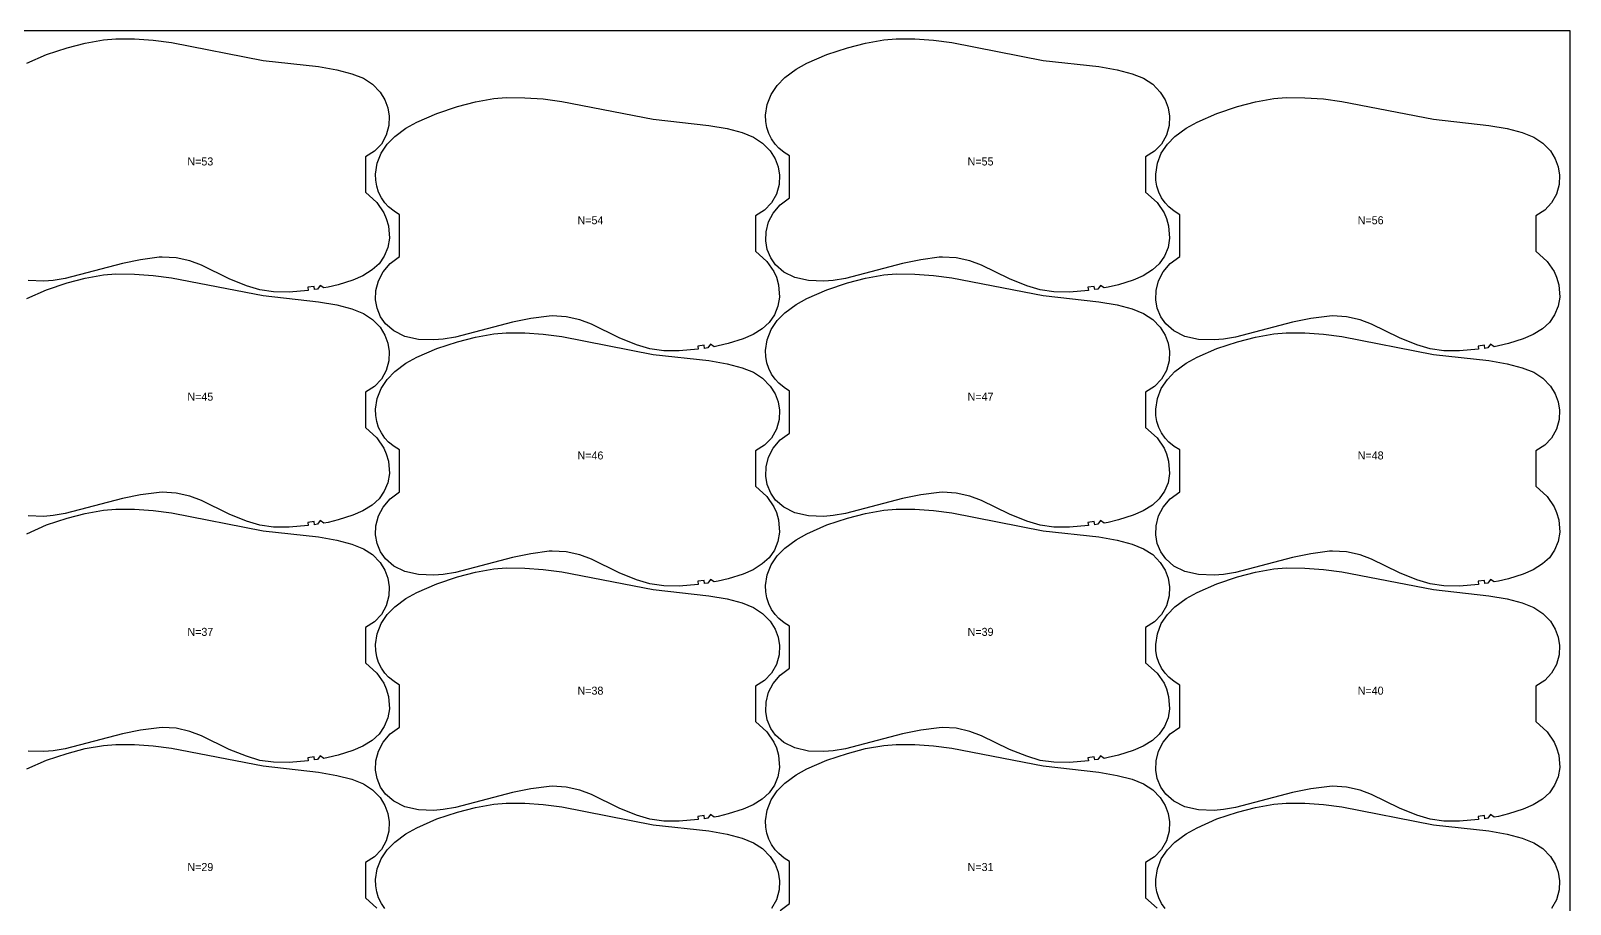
# Model space of a CAD drawing. Header units: inches. Extents: x 0 to 1970, y -24 to 1070.
# Drawn here: x 1008 to 1970, y 524 to 1070 of the extents above; entities that cross this region are included whole.
import ezdxf

# ---------------------------------------------------------------- set-up
doc = ezdxf.new("R2010")
doc.units = ezdxf.units.IN

msp = doc.modelspace()

# ---------------------------------------------------------------- linework, layer by layer
at = {"layer": '1'}
for points in [[(0, 0), (1970, 0), (1970, 1070), (0, 1070), (0, 0)], [(1575.8065, 928.477), (1564.2723, 926.9641), (1552.8734, 924.6283), (1517.2354, 915.2648), (1509.5776, 914.0242), (1503.78, 913.5531), (1494.0967, 913.8955), (1485.5948, 915.7812), (1478.6686, 919.2274), (1473.5837, 923.6954), (1470.5227, 928.051), (1468.3162, 933.4203), (1467.3932, 938.6639), (1467.5768, 944.4705), (1469.1321, 950.5646), (1472.0446, 956.138), (1476.441, 961.2931), (1482.3187, 965.6301), (1482.3187, 991.8229), (1478.8814, 993.974), (1475.4961, 996.7165), (1473.1949, 999.2033), (1470.9848, 1002.389), (1469.2654, 1005.8648), (1468.0738, 1009.552), (1467.4381, 1013.3727), (1467.344, 1017.2485), (1468.3779, 1023.9438), (1470.8102, 1030.2728), (1474.5748, 1035.8952), (1479.3559, 1040.7083), (1486.3391, 1045.9358), (1493.1221, 1049.6794), (1505.5502, 1055.1387), (1518.4416, 1059.3936), (1529.6987, 1062.3349), (1541.1506, 1064.3776), (1548.8806, 1065), (1560.5152, 1064.9355), (1572.1218, 1064.1196), (1583.662, 1062.6259), (1640.7656, 1051.4992), (1675.4628, 1047.6451), (1686.9199, 1045.6318), (1696.2998, 1043.17), (1703.5022, 1040.3249), (1709.1579, 1036.5912), (1713.8732, 1031.7269), (1716.9536, 1026.8009), (1718.8137, 1021.8145), (1719.6736, 1016.5568), (1719.4482, 1010.7534), (1717.789, 1004.6882), (1714.6897, 999.2199), (1710.3327, 994.6876), (1704.7355, 991.1557), (1704.7355, 969.0864), (1711.8458, 962.6129), (1716.244, 956.2563), (1717.7991, 952.7025), (1719.1201, 948.0393), (1719.689, 940.3231), (1718.7338, 934.5981), (1716.5468, 929.2173), (1713.2353, 924.445), (1708.9593, 920.5258), (1703.1805, 916.9669), (1696.9731, 914.2336), (1687.7267, 911.3191), (1681.4034, 909.8051), (1678.8313, 909.2853), (1676.5177, 910.8935), (1674.8921, 908.5917), (1672.9156, 908.2867), (1672.6227, 910.2651), (1668.6987, 909.7261), (1668.9528, 907.7423), (1657.0983, 906.6978), (1647.4053, 906.8265), (1638.7715, 908.0543), (1630.4258, 910.5871), (1619.6305, 914.9277), (1602.2238, 923.473), (1594.9487, 926.1555), (1586.4434, 928.0779), (1577.7431, 928.5737), (1575.8065, 928.477)], [(1332.0825, 891.737), (1320.5483, 890.2241), (1309.1494, 887.8883), (1273.5114, 878.5248), (1265.8536, 877.2842), (1260.056, 876.8131), (1250.3727, 877.1555), (1241.8708, 879.0412), (1234.9446, 882.4874), (1229.8597, 886.9554), (1226.7987, 891.311), (1224.5922, 896.6803), (1223.6692, 901.9239), (1223.8528, 907.7305), (1225.4081, 913.8246), (1228.3206, 919.398), (1232.717, 924.5531), (1238.5947, 928.8901), (1238.5947, 955.0829), (1235.1574, 957.234), (1231.7721, 959.9765), (1229.4709, 962.4633), (1227.2608, 965.649), (1225.5414, 969.1248), (1224.3498, 972.812), (1223.7141, 976.6327), (1223.62, 980.5085), (1224.6539, 987.2038), (1227.0862, 993.5328), (1230.8508, 999.1552), (1235.6319, 1003.9683), (1242.6151, 1009.1958), (1249.3981, 1012.9394), (1261.8262, 1018.3987), (1274.7176, 1022.6536), (1285.9747, 1025.5949), (1297.4266, 1027.6376), (1305.1566, 1028.26), (1316.7912, 1028.1955), (1328.3978, 1027.3796), (1339.938, 1025.8859), (1397.0416, 1014.7592), (1431.7388, 1010.9051), (1443.1959, 1008.8918), (1452.5758, 1006.43), (1459.7782, 1003.5849), (1465.4339, 999.8512), (1470.1492, 994.9869), (1473.2296, 990.0609), (1475.0897, 985.0745), (1475.9496, 979.8168), (1475.7242, 974.0134), (1474.065, 967.9482), (1470.9657, 962.4799), (1466.6087, 957.9476), (1461.0115, 954.4157), (1461.0115, 932.3464), (1468.1218, 925.8729), (1472.52, 919.5163), (1474.0751, 915.9625), (1475.3961, 911.2993), (1475.965, 903.5831), (1475.0098, 897.8581), (1472.8228, 892.4773), (1469.5113, 887.705), (1465.2353, 883.7858), (1459.4565, 880.2269), (1453.2491, 877.4936), (1444.0027, 874.5791), (1437.6794, 873.0651), (1435.1073, 872.5453), (1432.7937, 874.1535), (1431.1681, 871.8517), (1429.1916, 871.5467), (1428.8987, 873.5251), (1424.9747, 872.9861), (1425.2288, 871.0023), (1413.3743, 869.9578), (1403.6813, 870.0865), (1395.0475, 871.3143), (1386.7018, 873.8471), (1375.9065, 878.1877), (1358.4998, 886.733), (1351.2247, 889.4155), (1342.7194, 891.3379), (1334.0191, 891.8337), (1332.0825, 891.737)], [(1819.5305, 891.737), (1807.9963, 890.2241), (1796.5974, 887.8883), (1760.9594, 878.5248), (1753.3016, 877.2842), (1747.504, 876.8131), (1737.8207, 877.1555), (1729.3188, 879.0412), (1722.3926, 882.4874), (1717.3077, 886.9554), (1714.2467, 891.311), (1712.0402, 896.6803), (1711.1172, 901.9239), (1711.3008, 907.7305), (1712.8561, 913.8246), (1715.7686, 919.398), (1720.165, 924.5531), (1726.0427, 928.8901), (1726.0427, 955.0829), (1722.6054, 957.234), (1719.2201, 959.9765), (1716.9189, 962.4633), (1714.7088, 965.649), (1712.9894, 969.1248), (1711.7978, 972.812), (1711.1621, 976.6327), (1711.068, 980.5085), (1712.1019, 987.2038), (1714.5342, 993.5328), (1718.2988, 999.1552), (1723.0799, 1003.9683), (1730.0631, 1009.1958), (1736.8461, 1012.9394), (1749.2742, 1018.3987), (1762.1656, 1022.6536), (1773.4227, 1025.5949), (1784.8746, 1027.6376), (1792.6046, 1028.26), (1804.2392, 1028.1955), (1815.8458, 1027.3796), (1827.386, 1025.8859), (1884.4896, 1014.7592), (1919.1868, 1010.9051), (1930.6439, 1008.8918), (1940.0238, 1006.43), (1947.2262, 1003.5849), (1952.8819, 999.8512), (1957.5972, 994.9869), (1960.6776, 990.0609), (1962.5377, 985.0745), (1963.3976, 979.8168), (1963.1722, 974.0134), (1961.513, 967.9482), (1958.4137, 962.4799), (1954.0567, 957.9476), (1948.4595, 954.4157), (1948.4595, 932.3464), (1955.5698, 925.8729), (1959.968, 919.5163), (1961.5231, 915.9625), (1962.8441, 911.2993), (1963.413, 903.5831), (1962.4578, 897.8581), (1960.2708, 892.4773), (1956.9593, 887.705), (1952.6833, 883.7858), (1946.9045, 880.2269), (1940.6971, 877.4936), (1931.4507, 874.5791), (1925.1274, 873.0651), (1922.5553, 872.5453), (1920.2417, 874.1535), (1918.6161, 871.8517), (1916.6396, 871.5467), (1916.3467, 873.5251), (1912.4227, 872.9861), (1912.6768, 871.0023), (1900.8223, 869.9578), (1891.1293, 870.0865), (1882.4955, 871.3143), (1874.1498, 873.8471), (1863.3545, 878.1877), (1845.9478, 886.733), (1838.6727, 889.4155), (1830.1674, 891.3379), (1821.4671, 891.8337), (1819.5305, 891.737)], [(1575.8065, 781.511), (1564.2723, 779.9981), (1552.8734, 777.6623), (1517.2354, 768.2988), (1509.5776, 767.0582), (1503.78, 766.5871), (1494.0967, 766.9295), (1485.5948, 768.8152), (1478.6686, 772.2614), (1473.5837, 776.7294), (1470.5227, 781.085), (1468.3162, 786.4543), (1467.3932, 791.6979), (1467.5768, 797.5045), (1469.1321, 803.5986), (1472.0446, 809.172), (1476.441, 814.3271), (1482.3187, 818.6641), (1482.3187, 844.8569), (1478.8814, 847.008), (1475.4961, 849.7505), (1473.1949, 852.2373), (1470.9848, 855.423), (1469.2654, 858.8988), (1468.0738, 862.586), (1467.4381, 866.4067), (1467.344, 870.2825), (1468.3779, 876.9778), (1470.8102, 883.3068), (1474.5748, 888.9292), (1479.3559, 893.7423), (1486.3391, 898.9698), (1493.1221, 902.7134), (1505.5502, 908.1727), (1518.4416, 912.4276), (1529.6987, 915.3689), (1541.1506, 917.4116), (1548.8806, 918.034), (1560.5152, 917.9695), (1572.1218, 917.1536), (1583.662, 915.6599), (1640.7656, 904.5332), (1675.4628, 900.6791), (1686.9199, 898.6658), (1696.2998, 896.204), (1703.5022, 893.3589), (1709.1579, 889.6252), (1713.8732, 884.7609), (1716.9536, 879.8349), (1718.8137, 874.8485), (1719.6736, 869.5908), (1719.4482, 863.7874), (1717.789, 857.7222), (1714.6897, 852.2539), (1710.3327, 847.7216), (1704.7355, 844.1897), (1704.7355, 822.1204), (1711.8458, 815.6469), (1716.244, 809.2903), (1717.7991, 805.7365), (1719.1201, 801.0733), (1719.689, 793.3571), (1718.7338, 787.6321), (1716.5468, 782.2513), (1713.2353, 777.479), (1708.9593, 773.5598), (1703.1805, 770.0009), (1696.9731, 767.2676), (1687.7267, 764.3531), (1681.4034, 762.8391), (1678.8313, 762.3193), (1676.5177, 763.9275), (1674.8921, 761.6257), (1672.9156, 761.3207), (1672.6227, 763.2991), (1668.6987, 762.7601), (1668.9528, 760.7763), (1657.0983, 759.7318), (1647.4053, 759.8605), (1638.7715, 761.0883), (1630.4258, 763.6211), (1619.6305, 767.9617), (1602.2238, 776.507), (1594.9487, 779.1895), (1586.4434, 781.1119), (1577.7431, 781.6077), (1575.8065, 781.511)], [(1332.0825, 744.771), (1320.5483, 743.2581), (1309.1494, 740.9223), (1273.5114, 731.5588), (1265.8536, 730.3182), (1260.056, 729.8471), (1250.3727, 730.1895), (1241.8708, 732.0752), (1234.9446, 735.5214), (1229.8597, 739.9894), (1226.7987, 744.345), (1224.5922, 749.7143), (1223.6692, 754.9579), (1223.8528, 760.7645), (1225.4081, 766.8586), (1228.3206, 772.432), (1232.717, 777.5871), (1238.5947, 781.9241), (1238.5947, 808.1169), (1235.1574, 810.268), (1231.7721, 813.0105), (1229.4709, 815.4973), (1227.2608, 818.683), (1225.5414, 822.1588), (1224.3498, 825.846), (1223.7141, 829.6667), (1223.62, 833.5425), (1224.6539, 840.2378), (1227.0862, 846.5668), (1230.8508, 852.1892), (1235.6319, 857.0023), (1242.6151, 862.2298), (1249.3981, 865.9734), (1261.8262, 871.4327), (1274.7176, 875.6876), (1285.9747, 878.6289), (1297.4266, 880.6716), (1305.1566, 881.294), (1316.7912, 881.2295), (1328.3978, 880.4136), (1339.938, 878.9199), (1397.0416, 867.7932), (1431.7388, 863.9391), (1443.1959, 861.9258), (1452.5758, 859.464), (1459.7782, 856.6189), (1465.4339, 852.8852), (1470.1492, 848.0209), (1473.2296, 843.0949), (1475.0897, 838.1085), (1475.9496, 832.8508), (1475.7242, 827.0474), (1474.065, 820.9822), (1470.9657, 815.5139), (1466.6087, 810.9816), (1461.0115, 807.4497), (1461.0115, 785.3804), (1468.1218, 778.9069), (1472.52, 772.5503), (1474.0751, 768.9965), (1475.3961, 764.3333), (1475.965, 756.6171), (1475.0098, 750.8921), (1472.8228, 745.5113), (1469.5113, 740.739), (1465.2353, 736.8198), (1459.4565, 733.2609), (1453.2491, 730.5276), (1444.0027, 727.6131), (1437.6794, 726.0991), (1435.1073, 725.5793), (1432.7937, 727.1875), (1431.1681, 724.8857), (1429.1916, 724.5807), (1428.8987, 726.5591), (1424.9747, 726.0201), (1425.2288, 724.0363), (1413.3743, 722.9918), (1403.6813, 723.1205), (1395.0475, 724.3483), (1386.7018, 726.8811), (1375.9065, 731.2217), (1358.4998, 739.767), (1351.2247, 742.4495), (1342.7194, 744.3719), (1334.0191, 744.8677), (1332.0825, 744.771)], [(1819.5305, 744.771), (1807.9963, 743.2581), (1796.5974, 740.9223), (1760.9594, 731.5588), (1753.3016, 730.3182), (1747.504, 729.8471), (1737.8207, 730.1895), (1729.3188, 732.0752), (1722.3926, 735.5214), (1717.3077, 739.9894), (1714.2467, 744.345), (1712.0402, 749.7143), (1711.1172, 754.9579), (1711.3008, 760.7645), (1712.8561, 766.8586), (1715.7686, 772.432), (1720.165, 777.5871), (1726.0427, 781.9241), (1726.0427, 808.1169), (1722.6054, 810.268), (1719.2201, 813.0105), (1716.9189, 815.4973), (1714.7088, 818.683), (1712.9894, 822.1588), (1711.7978, 825.846), (1711.1621, 829.6667), (1711.068, 833.5425), (1712.1019, 840.2378), (1714.5342, 846.5668), (1718.2988, 852.1892), (1723.0799, 857.0023), (1730.0631, 862.2298), (1736.8461, 865.9734), (1749.2742, 871.4327), (1762.1656, 875.6876), (1773.4227, 878.6289), (1784.8746, 880.6716), (1792.6046, 881.294), (1804.2392, 881.2295), (1815.8458, 880.4136), (1827.386, 878.9199), (1884.4896, 867.7932), (1919.1868, 863.9391), (1930.6439, 861.9258), (1940.0238, 859.464), (1947.2262, 856.6189), (1952.8819, 852.8852), (1957.5972, 848.0209), (1960.6776, 843.0949), (1962.5377, 838.1085), (1963.3976, 832.8508), (1963.1722, 827.0474), (1961.513, 820.9822), (1958.4137, 815.5139), (1954.0567, 810.9816), (1948.4595, 807.4497), (1948.4595, 785.3804), (1955.5698, 778.9069), (1959.968, 772.5503), (1961.5231, 768.9965), (1962.8441, 764.3333), (1963.413, 756.6171), (1962.4578, 750.8921), (1960.2708, 745.5113), (1956.9593, 740.739), (1952.6833, 736.8198), (1946.9045, 733.2609), (1940.6971, 730.5276), (1931.4507, 727.6131), (1925.1274, 726.0991), (1922.5553, 725.5793), (1920.2417, 727.1875), (1918.6161, 724.8857), (1916.6396, 724.5807), (1916.3467, 726.5591), (1912.4227, 726.0201), (1912.6768, 724.0363), (1900.8223, 722.9918), (1891.1293, 723.1205), (1882.4955, 724.3483), (1874.1498, 726.8811), (1863.3545, 731.2217), (1845.9478, 739.767), (1838.6727, 742.4495), (1830.1674, 744.3719), (1821.4671, 744.8677), (1819.5305, 744.771)], [(1575.8065, 634.545), (1564.2723, 633.0321), (1552.8734, 630.6963), (1517.2354, 621.3328), (1509.5776, 620.0922), (1503.78, 619.6211), (1494.0967, 619.9635), (1485.5948, 621.8492), (1478.6686, 625.2954), (1473.5837, 629.7634), (1470.5227, 634.119), (1468.3162, 639.4883), (1467.3932, 644.7319), (1467.5768, 650.5385), (1469.1321, 656.6326), (1472.0446, 662.206), (1476.441, 667.3611), (1482.3187, 671.6981), (1482.3187, 697.8909), (1478.8814, 700.042), (1475.4961, 702.7845), (1473.1949, 705.2713), (1470.9848, 708.457), (1469.2654, 711.9328), (1468.0738, 715.62), (1467.4381, 719.4407), (1467.344, 723.3165), (1468.3779, 730.0118), (1470.8102, 736.3408), (1474.5748, 741.9632), (1479.3559, 746.7763), (1486.3391, 752.0038), (1493.1221, 755.7474), (1505.5502, 761.2067), (1518.4416, 765.4616), (1529.6987, 768.4029), (1541.1506, 770.4456), (1548.8806, 771.068), (1560.5152, 771.0035), (1572.1218, 770.1876), (1583.662, 768.6939), (1640.7656, 757.5672), (1675.4628, 753.7131), (1686.9199, 751.6998), (1696.2998, 749.238), (1703.5022, 746.3929), (1709.1579, 742.6592), (1713.8732, 737.7949), (1716.9536, 732.8689), (1718.8137, 727.8825), (1719.6736, 722.6248), (1719.4482, 716.8214), (1717.789, 710.7562), (1714.6897, 705.2879), (1710.3327, 700.7556), (1704.7355, 697.2237), (1704.7355, 675.1544), (1711.8458, 668.6809), (1716.244, 662.3243), (1717.7991, 658.7705), (1719.1201, 654.1073), (1719.689, 646.3911), (1718.7338, 640.6661), (1716.5468, 635.2853), (1713.2353, 630.513), (1708.9593, 626.5938), (1703.1805, 623.0349), (1696.9731, 620.3016), (1687.7267, 617.3871), (1681.4034, 615.8731), (1678.8313, 615.3533), (1676.5177, 616.9615), (1674.8921, 614.6597), (1672.9156, 614.3547), (1672.6227, 616.3331), (1668.6987, 615.7941), (1668.9528, 613.8103), (1657.0983, 612.7658), (1647.4053, 612.8945), (1638.7715, 614.1223), (1630.4258, 616.6551), (1619.6305, 620.9957), (1602.2238, 629.541), (1594.9487, 632.2235), (1586.4434, 634.1459), (1577.7431, 634.6417), (1575.8065, 634.545)], [(1332.0825, 597.805), (1320.5483, 596.2921), (1309.1494, 593.9563), (1273.5114, 584.5928), (1265.8536, 583.3522), (1260.056, 582.8811), (1250.3727, 583.2235), (1241.8708, 585.1092), (1234.9446, 588.5554), (1229.8597, 593.0234), (1226.7987, 597.379), (1224.5922, 602.7483), (1223.6692, 607.9919), (1223.8528, 613.7985), (1225.4081, 619.8926), (1228.3206, 625.466), (1232.717, 630.6211), (1238.5947, 634.9581), (1238.5947, 661.1509), (1235.1574, 663.302), (1231.7721, 666.0445), (1229.4709, 668.5313), (1227.2608, 671.717), (1225.5414, 675.1928), (1224.3498, 678.88), (1223.7141, 682.7007), (1223.62, 686.5765), (1224.6539, 693.2718), (1227.0862, 699.6008), (1230.8508, 705.2232), (1235.6319, 710.0363), (1242.6151, 715.2638), (1249.3981, 719.0074), (1261.8262, 724.4667), (1274.7176, 728.7216), (1285.9747, 731.6629), (1297.4266, 733.7056), (1305.1566, 734.328), (1316.7912, 734.2635), (1328.3978, 733.4476), (1339.938, 731.9539), (1397.0416, 720.8272), (1431.7388, 716.9731), (1443.1959, 714.9598), (1452.5758, 712.498), (1459.7782, 709.6529), (1465.4339, 705.9192), (1470.1492, 701.0549), (1473.2296, 696.1289), (1475.0897, 691.1425), (1475.9496, 685.8848), (1475.7242, 680.0814), (1474.065, 674.0162), (1470.9657, 668.5479), (1466.6087, 664.0156), (1461.0115, 660.4837), (1461.0115, 638.4144), (1468.1218, 631.9409), (1472.52, 625.5843), (1474.0751, 622.0305), (1475.3961, 617.3673), (1475.965, 609.6511), (1475.0098, 603.9261), (1472.8228, 598.5453), (1469.5113, 593.773), (1465.2353, 589.8538), (1459.4565, 586.2949), (1453.2491, 583.5616), (1444.0027, 580.6471), (1437.6794, 579.1331), (1435.1073, 578.6133), (1432.7937, 580.2215), (1431.1681, 577.9197), (1429.1916, 577.6147), (1428.8987, 579.5931), (1424.9747, 579.0541), (1425.2288, 577.0703), (1413.3743, 576.0258), (1403.6813, 576.1545), (1395.0475, 577.3823), (1386.7018, 579.9151), (1375.9065, 584.2557), (1358.4998, 592.801), (1351.2247, 595.4835), (1342.7194, 597.4059), (1334.0191, 597.9017), (1332.0825, 597.805)], [(1819.5305, 597.805), (1807.9963, 596.2921), (1796.5974, 593.9563), (1760.9594, 584.5928), (1753.3016, 583.3522), (1747.504, 582.8811), (1737.8207, 583.2235), (1729.3188, 585.1092), (1722.3926, 588.5554), (1717.3077, 593.0234), (1714.2467, 597.379), (1712.0402, 602.7483), (1711.1172, 607.9919), (1711.3008, 613.7985), (1712.8561, 619.8926), (1715.7686, 625.466), (1720.165, 630.6211), (1726.0427, 634.9581), (1726.0427, 661.1509), (1722.6054, 663.302), (1719.2201, 666.0445), (1716.9189, 668.5313), (1714.7088, 671.717), (1712.9894, 675.1928), (1711.7978, 678.88), (1711.1621, 682.7007), (1711.068, 686.5765), (1712.1019, 693.2718), (1714.5342, 699.6008), (1718.2988, 705.2232), (1723.0799, 710.0363), (1730.0631, 715.2638), (1736.8461, 719.0074), (1749.2742, 724.4667), (1762.1656, 728.7216), (1773.4227, 731.6629), (1784.8746, 733.7056), (1792.6046, 734.328), (1804.2392, 734.2635), (1815.8458, 733.4476), (1827.386, 731.9539), (1884.4896, 720.8272), (1919.1868, 716.9731), (1930.6439, 714.9598), (1940.0238, 712.498), (1947.2262, 709.6529), (1952.8819, 705.9192), (1957.5972, 701.0549), (1960.6776, 696.1289), (1962.5377, 691.1425), (1963.3976, 685.8848), (1963.1722, 680.0814), (1961.513, 674.0162), (1958.4137, 668.5479), (1954.0567, 664.0156), (1948.4595, 660.4837), (1948.4595, 638.4144), (1955.5698, 631.9409), (1959.968, 625.5843), (1961.5231, 622.0305), (1962.8441, 617.3673), (1963.413, 609.6511), (1962.4578, 603.9261), (1960.2708, 598.5453), (1956.9593, 593.773), (1952.6833, 589.8538), (1946.9045, 586.2949), (1940.6971, 583.5616), (1931.4507, 580.6471), (1925.1274, 579.1331), (1922.5553, 578.6133), (1920.2417, 580.2215), (1918.6161, 577.9197), (1916.6396, 577.6147), (1916.3467, 579.5931), (1912.4227, 579.0541), (1912.6768, 577.0703), (1900.8223, 576.0258), (1891.1293, 576.1545), (1882.4955, 577.3823), (1874.1498, 579.9151), (1863.3545, 584.2557), (1845.9478, 592.801), (1838.6727, 595.4835), (1830.1674, 597.4059), (1821.4671, 597.9017), (1819.5305, 597.805)]]:
    msp.add_lwpolyline(points, close=True, dxfattribs=at)
for points in [[(1005.6741, 1049.6794), (1018.1022, 1055.1387), (1030.9936, 1059.3936), (1042.2507, 1062.3349), (1053.7026, 1064.3776), (1061.4326, 1065), (1073.0672, 1064.9355), (1084.6738, 1064.1196), (1096.214, 1062.6259), (1153.3176, 1051.4992), (1188.0148, 1047.6451), (1199.4719, 1045.6318), (1208.8518, 1043.17), (1216.0542, 1040.3249), (1221.7099, 1036.5912), (1226.4252, 1031.7269), (1229.5056, 1026.8009), (1231.3657, 1021.8145), (1232.2256, 1016.5568), (1232.0002, 1010.7534), (1230.341, 1004.6882), (1227.2417, 999.2199), (1222.8847, 994.6876), (1217.2875, 991.1557), (1217.2875, 969.0864), (1224.3978, 962.6129), (1228.796, 956.2563), (1230.3511, 952.7025), (1231.6721, 948.0393), (1232.241, 940.3231), (1231.2858, 934.5981), (1229.0988, 929.2173), (1225.7873, 924.445), (1221.5113, 920.5258), (1215.7325, 916.9669), (1209.5251, 914.2336), (1200.2787, 911.3191), (1193.9554, 909.8051), (1191.3833, 909.2853), (1189.0697, 910.8935), (1187.4441, 908.5917), (1185.4676, 908.2867), (1185.1747, 910.2651), (1181.2507, 909.7261), (1181.5048, 907.7423), (1169.6503, 906.6978), (1159.9573, 906.8265), (1151.3235, 908.0543), (1142.9778, 910.5871), (1132.1825, 914.9277), (1114.7758, 923.473), (1107.5007, 926.1555), (1098.9954, 928.0779), (1090.2951, 928.5737), (1088.3585, 928.477), (1088.3585, 928.477), (1076.8243, 926.9641), (1065.4254, 924.6283), (1029.7874, 915.2648), (1022.1296, 914.0242), (1016.332, 913.5531), (1006.6487, 913.8955)], [(1005.6741, 902.7134), (1018.1022, 908.1727), (1030.9936, 912.4276), (1042.2507, 915.3689), (1053.7026, 917.4116), (1061.4326, 918.034), (1073.0672, 917.9695), (1084.6738, 917.1536), (1096.214, 915.6599), (1153.3176, 904.5332), (1188.0148, 900.6791), (1199.4719, 898.6658), (1208.8518, 896.204), (1216.0542, 893.3589), (1221.7099, 889.6252), (1226.4252, 884.7609), (1229.5056, 879.8349), (1231.3657, 874.8485), (1232.2256, 869.5908), (1232.0002, 863.7874), (1230.341, 857.7222), (1227.2417, 852.2539), (1222.8847, 847.7216), (1217.2875, 844.1897), (1217.2875, 822.1204), (1224.3978, 815.6469), (1228.796, 809.2903), (1230.3511, 805.7365), (1231.6721, 801.0733), (1232.241, 793.3571), (1231.2858, 787.6321), (1229.0988, 782.2513), (1225.7873, 777.479), (1221.5113, 773.5598), (1215.7325, 770.0009), (1209.5251, 767.2676), (1200.2787, 764.3531), (1193.9554, 762.8391), (1191.3833, 762.3193), (1189.0697, 763.9275), (1187.4441, 761.6257), (1185.4676, 761.3207), (1185.1747, 763.2991), (1181.2507, 762.7601), (1181.5048, 760.7763), (1169.6503, 759.7318), (1159.9573, 759.8605), (1151.3235, 761.0883), (1142.9778, 763.6211), (1132.1825, 767.9617), (1114.7758, 776.507), (1107.5007, 779.1895), (1098.9954, 781.1119), (1090.2951, 781.6077), (1088.3585, 781.511), (1088.3585, 781.511), (1076.8243, 779.9981), (1065.4254, 777.6623), (1029.7874, 768.2988), (1022.1296, 767.0582), (1016.332, 766.5871), (1006.6487, 766.9295)], [(1005.6741, 755.7474), (1018.1022, 761.2067), (1030.9936, 765.4616), (1042.2507, 768.4029), (1053.7026, 770.4456), (1061.4326, 771.068), (1073.0672, 771.0035), (1084.6738, 770.1876), (1096.214, 768.6939), (1153.3176, 757.5672), (1188.0148, 753.7131), (1199.4719, 751.6998), (1208.8518, 749.238), (1216.0542, 746.3929), (1221.7099, 742.6592), (1226.4252, 737.7949), (1229.5056, 732.8689), (1231.3657, 727.8825), (1232.2256, 722.6248), (1232.0002, 716.8214), (1230.341, 710.7562), (1227.2417, 705.2879), (1222.8847, 700.7556), (1217.2875, 697.2237), (1217.2875, 675.1544), (1224.3978, 668.6809), (1228.796, 662.3243), (1230.3511, 658.7705), (1231.6721, 654.1073), (1232.241, 646.3911), (1231.2858, 640.6661), (1229.0988, 635.2853), (1225.7873, 630.513), (1221.5113, 626.5938), (1215.7325, 623.0349), (1209.5251, 620.3016), (1200.2787, 617.3871), (1193.9554, 615.8731), (1191.3833, 615.3533), (1189.0697, 616.9615), (1187.4441, 614.6597), (1185.4676, 614.3547), (1185.1747, 616.3331), (1181.2507, 615.7941), (1181.5048, 613.8103), (1169.6503, 612.7658), (1159.9573, 612.8945), (1151.3235, 614.1223), (1142.9778, 616.6551), (1132.1825, 620.9957), (1114.7758, 629.541), (1107.5007, 632.2235), (1098.9954, 634.1459), (1090.2951, 634.6417), (1088.3585, 634.545), (1088.3585, 634.545), (1076.8243, 633.0321), (1065.4254, 630.6963), (1029.7874, 621.3328), (1022.1296, 620.0922), (1016.332, 619.6211), (1006.6487, 619.9635)], [(1005.6741, 608.7814), (1018.1022, 614.2407), (1030.9936, 618.4956), (1042.2507, 621.4369), (1053.7026, 623.4796), (1061.4326, 624.102), (1073.0672, 624.0375), (1084.6738, 623.2216), (1096.214, 621.7279), (1153.3176, 610.6012), (1188.0148, 606.7471), (1199.4719, 604.7338), (1208.8518, 602.272), (1216.0542, 599.4269), (1221.7099, 595.6932), (1226.4252, 590.8289), (1229.5056, 585.9029), (1231.3657, 580.9165), (1232.2256, 575.6588), (1232.0002, 569.8554), (1230.341, 563.7902), (1227.2417, 558.3219), (1222.8847, 553.7896), (1217.2875, 550.2577), (1217.2875, 528.1884), (1224.3978, 521.7149)], [(1476.441, 520.3951), (1482.3187, 524.7321), (1482.3187, 550.9249), (1478.8814, 553.076), (1475.4961, 555.8185), (1473.1949, 558.3053), (1470.9848, 561.491), (1469.2654, 564.9668), (1468.0738, 568.654), (1467.4381, 572.4747), (1467.344, 576.3505), (1468.3779, 583.0458), (1470.8102, 589.3748), (1474.5748, 594.9972), (1479.3559, 599.8103), (1486.3391, 605.0378), (1493.1221, 608.7814), (1505.5502, 614.2407), (1518.4416, 618.4956), (1529.6987, 621.4369), (1541.1506, 623.4796), (1548.8806, 624.102), (1560.5152, 624.0375), (1572.1218, 623.2216), (1583.662, 621.7279), (1640.7656, 610.6012), (1675.4628, 606.7471), (1686.9199, 604.7338), (1696.2998, 602.272), (1703.5022, 599.4269), (1709.1579, 595.6932), (1713.8732, 590.8289), (1716.9536, 585.9029), (1718.8137, 580.9165), (1719.6736, 575.6588), (1719.4482, 569.8554), (1717.789, 563.7902), (1714.6897, 558.3219), (1710.3327, 553.7896), (1704.7355, 550.2577), (1704.7355, 528.1884), (1711.8458, 521.7149)], [(1229.4709, 521.5653), (1227.2608, 524.751), (1225.5414, 528.2268), (1224.3498, 531.914), (1223.7141, 535.7347), (1223.62, 539.6105), (1224.6539, 546.3058), (1227.0862, 552.6348), (1230.8508, 558.2572), (1235.6319, 563.0703), (1242.6151, 568.2978), (1249.3981, 572.0414), (1261.8262, 577.5007), (1274.7176, 581.7556), (1285.9747, 584.6969), (1297.4266, 586.7396), (1305.1566, 587.362), (1316.7912, 587.2975), (1328.3978, 586.4816), (1339.938, 584.9879), (1397.0416, 573.8612), (1431.7388, 570.0071), (1443.1959, 567.9938), (1452.5758, 565.532), (1459.7782, 562.6869), (1465.4339, 558.9532), (1470.1492, 554.0889), (1473.2296, 549.1629), (1475.0897, 544.1765), (1475.9496, 538.9188), (1475.7242, 533.1154), (1474.065, 527.0502), (1470.9657, 521.5819)], [(1716.9189, 521.5653), (1714.7088, 524.751), (1712.9894, 528.2268), (1711.7978, 531.914), (1711.1621, 535.7347), (1711.068, 539.6105), (1712.1019, 546.3058), (1714.5342, 552.6348), (1718.2988, 558.2572), (1723.0799, 563.0703), (1730.0631, 568.2978), (1736.8461, 572.0414), (1749.2742, 577.5007), (1762.1656, 581.7556), (1773.4227, 584.6969), (1784.8746, 586.7396), (1792.6046, 587.362), (1804.2392, 587.2975), (1815.8458, 586.4816), (1827.386, 584.9879), (1884.4896, 573.8612), (1919.1868, 570.0071), (1930.6439, 567.9938), (1940.0238, 565.532), (1947.2262, 562.6869), (1952.8819, 558.9532), (1957.5972, 554.0889), (1960.6776, 549.1629), (1962.5377, 544.1765), (1963.3976, 538.9188), (1963.1722, 533.1154), (1961.513, 527.0502), (1958.4137, 521.5819)]]:
    msp.add_lwpolyline(points, dxfattribs=at)

# ---------------------------------------------------------------- texts
for s, p in [('N=53', (1106.0685, 985.8489)), ('N=55', (1593.5165, 985.8489)), ('N=54', (1349.7925, 949.1089)), ('N=56', (1837.2405, 949.1089)), ('N=45', (1106.0685, 838.8829)), ('N=47', (1593.5165, 838.8829)), ('N=46', (1349.7925, 802.1429)), ('N=48', (1837.2405, 802.1429)), ('N=37', (1106.0685, 691.9169)), ('N=39', (1593.5165, 691.9169)), ('N=38', (1349.7925, 655.1769)), ('N=40', (1837.2405, 655.1769)), ('N=29', (1106.0685, 544.9509)), ('N=31', (1593.5165, 544.9509))]:
    msp.add_text(s, height=5, dxfattribs=at).set_placement(p)

doc.saveas('drawing.dxf')
